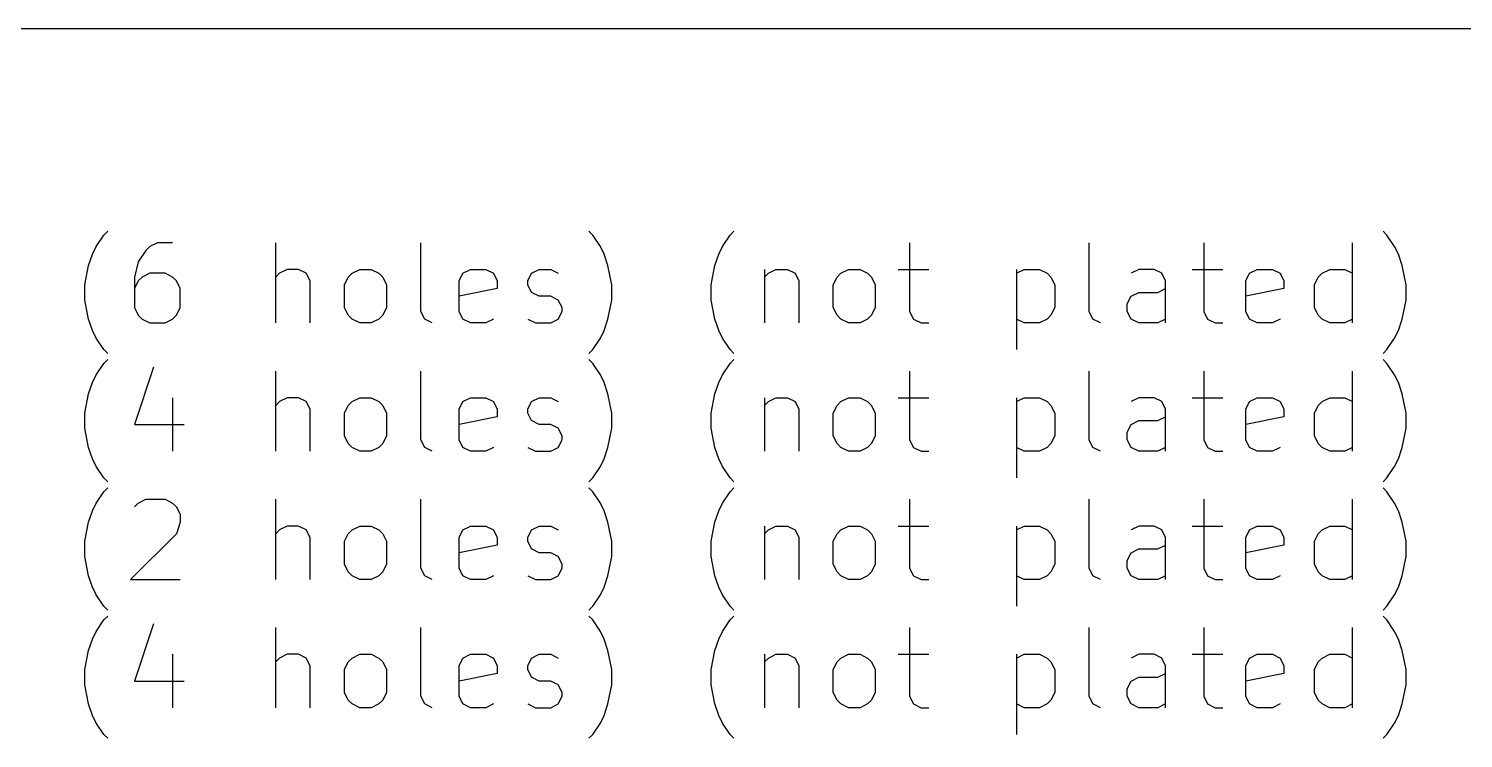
# Model space of a CAD drawing. Header units: millimetres. Extents: x -7 to 136, y -22 to 70.
# Drawn here: x 29.14 to 64.91, y -22.2 to -4.5 of the extents above; entities that cross this region are included whole.
import ezdxf

# ---------------------------------------------------------------- set-up
doc = ezdxf.new("R2010")
doc.units = ezdxf.units.MM
doc.layers.add('BLACK', color=250, linetype='CONTINUOUS')

msp = doc.modelspace()

# ---------------------------------------------------------------- linework, layer by layer
at = {"layer": 'BLACK', "linetype": 'CONTINUOUS'}
for p, q in [((132.1, -4.5), (-0.619139, -4.5)), ((30.820775, -9.935076), (31.011251, -9.649361)), ((31.011251, -9.649361), (31.10649, -9.554123)), ((43.201729, -9.649361), (43.106491, -9.554123)), ((43.392205, -9.935076), (43.201729, -9.649361)), ((46.439824, -9.935076), (46.6303, -9.649361)), ((46.6303, -9.649361), (46.725539, -9.554123)), ((63.011254, -9.649361), (62.916016, -9.554123)), ((63.20173, -9.935076), (63.011254, -9.649361)), ((30.725537, -10.125552), (30.820775, -9.935076)), ((32.154108, -9.935076), (32.05887, -10.030314)), ((32.344584, -9.839838), (32.154108, -9.935076)), ((32.725537, -9.839838), (32.344584, -9.839838)), ((35.296966, -11.839838), (35.296966, -9.839838)), ((38.916014, -11.554123), (38.916014, -9.839838)), ((43.487443, -10.125552), (43.392205, -9.935076)), ((46.344586, -10.125552), (46.439824, -9.935076)), ((51.106491, -9.839838), (51.106491, -11.554123)), ((55.582682, -11.554123), (55.582682, -9.839838)), ((58.439825, -9.839838), (58.439825, -11.554123)), ((62.154111, -11.839838), (62.154111, -9.839838)), ((63.296968, -10.125552), (63.20173, -9.935076)), ((30.630299, -10.411266), (30.725537, -10.125552)), ((31.868394, -10.316028), (31.773156, -10.69698)), ((32.05887, -10.030314), (31.868394, -10.316028)), ((43.582681, -10.411266), (43.487443, -10.125552)), ((46.249348, -10.411266), (46.344586, -10.125552)), ((63.392206, -10.411266), (63.296968, -10.125552)), ((30.535061, -10.887457), (30.630299, -10.411266)), ((31.773156, -10.69698), (31.773156, -11.458885)), ((31.963632, -10.69698), (31.868394, -10.792219)), ((32.154108, -10.601742), (31.963632, -10.69698)), ((32.535061, -10.601742), (32.154108, -10.601742)), ((32.725537, -10.69698), (32.535061, -10.601742)), ((32.820775, -10.792219), (32.725537, -10.69698)), ((35.392204, -10.601742), (35.296966, -10.69698)), ((35.58268, -10.506504), (35.392204, -10.601742)), ((35.868395, -10.506504), (35.58268, -10.506504)), ((36.058871, -10.601742), (35.868395, -10.506504)), ((36.154109, -10.792219), (36.058871, -10.601742)), ((37.011252, -10.887457), (37.10649, -10.69698)), ((37.10649, -10.69698), (37.201728, -10.601742)), ((37.201728, -10.601742), (37.392204, -10.506504)), ((37.392204, -10.506504), (37.677919, -10.506504)), ((37.677919, -10.506504), (37.868395, -10.601742)), ((37.868395, -10.601742), (37.963633, -10.69698)), ((37.963633, -10.69698), (38.058871, -10.887457)), ((39.868395, -10.792219), (39.963633, -10.601742)), ((39.963633, -10.601742), (40.154109, -10.506504)), ((40.154109, -10.506504), (40.535062, -10.506504)), ((40.535062, -10.506504), (40.725538, -10.601742)), ((40.725538, -10.601742), (40.820776, -10.792219)), ((41.582681, -10.792219), (41.677919, -10.601742)), ((41.677919, -10.601742), (41.868395, -10.506504)), ((41.868395, -10.506504), (42.154109, -10.506504)), ((42.154109, -10.506504), (42.344586, -10.601742)), ((43.677919, -10.887457), (43.582681, -10.411266)), ((46.15411, -10.887457), (46.249348, -10.411266)), ((47.487443, -10.506504), (47.487443, -11.839838)), ((47.487443, -10.69698), (47.582681, -10.601742)), ((47.582681, -10.601742), (47.773157, -10.506504)), ((47.773157, -10.506504), (48.058872, -10.506504)), ((48.058872, -10.506504), (48.249348, -10.601742)), ((48.249348, -10.601742), (48.344586, -10.792219)), ((49.201729, -10.887457), (49.296967, -10.69698)), ((49.296967, -10.69698), (49.392205, -10.601742)), ((49.392205, -10.601742), (49.582681, -10.506504)), ((49.582681, -10.506504), (49.868396, -10.506504)), ((49.868396, -10.506504), (50.058872, -10.601742)), ((50.058872, -10.601742), (50.15411, -10.69698)), ((50.15411, -10.69698), (50.249348, -10.887457)), ((50.820777, -10.506504), (51.582681, -10.506504)), ((53.773158, -10.506504), (53.773158, -12.506504)), ((53.773158, -10.601742), (53.963634, -10.506504)), ((53.963634, -10.506504), (54.344587, -10.506504)), ((54.344587, -10.506504), (54.535063, -10.601742)), ((54.535063, -10.601742), (54.630301, -10.69698)), ((54.630301, -10.69698), (54.725539, -10.887457)), ((56.820777, -10.506504), (56.630301, -10.601742)), ((57.20173, -10.506504), (56.820777, -10.506504)), ((57.392206, -10.601742), (57.20173, -10.506504)), ((57.487444, -10.792219), (57.392206, -10.601742)), ((58.154111, -10.506504), (58.916015, -10.506504)), ((59.487444, -10.792219), (59.582682, -10.601742)), ((59.582682, -10.601742), (59.773158, -10.506504)), ((59.773158, -10.506504), (60.154111, -10.506504)), ((60.154111, -10.506504), (60.344587, -10.601742)), ((60.344587, -10.601742), (60.439825, -10.792219)), ((61.20173, -10.887457), (61.296968, -10.69698)), ((61.296968, -10.69698), (61.392206, -10.601742)), ((61.392206, -10.601742), (61.582682, -10.506504)), ((61.582682, -10.506504), (61.963635, -10.506504)), ((61.963635, -10.506504), (62.154111, -10.601742)), ((63.487444, -10.887457), (63.392206, -10.411266)), ((30.535061, -11.268409), (30.535061, -10.887457)), ((31.868394, -10.792219), (31.773156, -10.982695)), ((32.916013, -10.982695), (32.820775, -10.792219)), ((32.916013, -11.458885), (32.916013, -10.982695)), ((36.154109, -11.839838), (36.154109, -10.792219)), ((37.011252, -11.458885), (37.011252, -10.887457)), ((38.058871, -10.887457), (38.058871, -11.458885)), ((39.868395, -11.554123), (39.868395, -10.792219)), ((40.820776, -10.982695), (39.868395, -11.173171)), ((40.820776, -10.792219), (40.820776, -10.982695)), ((41.582681, -10.887457), (41.582681, -10.792219)), ((41.677919, -11.077933), (41.582681, -10.887457)), ((41.868395, -11.173171), (41.677919, -11.077933)), ((43.677919, -11.268409), (43.677919, -10.887457)), ((46.15411, -11.268409), (46.15411, -10.887457)), ((48.344586, -10.792219), (48.344586, -11.839838)), ((49.201729, -11.458885), (49.201729, -10.887457)), ((50.249348, -10.887457), (50.249348, -11.458885)), ((54.725539, -10.887457), (54.725539, -11.458885)), ((56.630301, -11.173171), (56.820777, -11.077933)), ((56.820777, -11.077933), (57.296968, -11.077933)), ((57.296968, -11.077933), (57.487444, -10.982695)), ((57.487444, -11.839838), (57.487444, -10.792219)), ((59.487444, -11.554123), (59.487444, -10.792219)), ((60.439825, -10.982695), (59.487444, -11.173171)), ((60.439825, -10.792219), (60.439825, -10.982695)), ((61.20173, -11.458885), (61.20173, -10.887457)), ((63.487444, -11.268409), (63.487444, -10.887457)), ((30.630299, -11.7446), (30.535061, -11.268409)), ((42.154109, -11.173171), (41.868395, -11.173171)), ((42.344586, -11.268409), (42.154109, -11.173171)), ((42.439824, -11.458885), (42.344586, -11.268409)), ((43.582681, -11.7446), (43.677919, -11.268409)), ((46.249348, -11.7446), (46.15411, -11.268409)), ((56.535063, -11.363647), (56.630301, -11.173171)), ((56.535063, -11.554123), (56.535063, -11.363647)), ((63.392206, -11.7446), (63.487444, -11.268409)), ((30.725537, -12.030314), (30.630299, -11.7446)), ((31.773156, -11.458885), (31.868394, -11.649361)), ((31.868394, -11.649361), (31.963632, -11.7446)), ((31.963632, -11.7446), (32.154108, -11.839838)), ((32.535061, -11.839838), (32.725537, -11.7446)), ((32.725537, -11.7446), (32.820775, -11.649361)), ((32.820775, -11.649361), (32.916013, -11.458885)), ((37.10649, -11.649361), (37.011252, -11.458885)), ((37.201728, -11.7446), (37.10649, -11.649361)), ((37.392204, -11.839838), (37.201728, -11.7446)), ((37.868395, -11.7446), (37.677919, -11.839838)), ((37.963633, -11.649361), (37.868395, -11.7446)), ((38.058871, -11.458885), (37.963633, -11.649361)), ((39.011252, -11.7446), (38.916014, -11.554123)), ((39.201728, -11.839838), (39.011252, -11.7446)), ((39.963633, -11.7446), (39.868395, -11.554123)), ((40.154109, -11.839838), (39.963633, -11.7446)), ((40.725538, -11.7446), (40.535062, -11.839838)), ((41.582681, -11.7446), (41.773157, -11.839838)), ((42.154109, -11.839838), (42.344586, -11.7446)), ((42.344586, -11.7446), (42.439824, -11.554123)), ((42.439824, -11.554123), (42.439824, -11.458885)), ((43.487443, -12.030314), (43.582681, -11.7446)), ((46.344586, -12.030314), (46.249348, -11.7446)), ((49.296967, -11.649361), (49.201729, -11.458885)), ((49.392205, -11.7446), (49.296967, -11.649361)), ((49.582681, -11.839838), (49.392205, -11.7446)), ((50.058872, -11.7446), (49.868396, -11.839838)), ((50.15411, -11.649361), (50.058872, -11.7446)), ((50.249348, -11.458885), (50.15411, -11.649361)), ((51.106491, -11.554123), (51.201729, -11.7446)), ((51.201729, -11.7446), (51.392205, -11.839838)), ((53.963634, -11.839838), (53.773158, -11.7446)), ((54.535063, -11.7446), (54.344587, -11.839838)), ((54.630301, -11.649361), (54.535063, -11.7446)), ((54.725539, -11.458885), (54.630301, -11.649361)), ((55.67792, -11.7446), (55.582682, -11.554123)), ((55.868396, -11.839838), (55.67792, -11.7446)), ((56.630301, -11.7446), (56.535063, -11.554123)), ((56.820777, -11.839838), (56.630301, -11.7446)), ((57.487444, -11.7446), (57.296968, -11.839838)), ((58.439825, -11.554123), (58.535063, -11.7446)), ((58.535063, -11.7446), (58.725539, -11.839838)), ((59.582682, -11.7446), (59.487444, -11.554123)), ((59.773158, -11.839838), (59.582682, -11.7446)), ((60.344587, -11.7446), (60.154111, -11.839838)), ((61.296968, -11.649361), (61.20173, -11.458885)), ((61.392206, -11.7446), (61.296968, -11.649361)), ((61.582682, -11.839838), (61.392206, -11.7446)), ((62.154111, -11.7446), (61.963635, -11.839838)), ((63.296968, -12.030314), (63.392206, -11.7446)), ((30.820775, -12.22079), (30.725537, -12.030314)), ((32.154108, -11.839838), (32.535061, -11.839838)), ((37.677919, -11.839838), (37.392204, -11.839838)), ((40.535062, -11.839838), (40.154109, -11.839838)), ((41.773157, -11.839838), (42.154109, -11.839838)), ((43.392205, -12.22079), (43.487443, -12.030314)), ((46.439824, -12.22079), (46.344586, -12.030314)), ((49.868396, -11.839838), (49.582681, -11.839838)), ((51.392205, -11.839838), (51.582681, -11.839838)), ((54.344587, -11.839838), (53.963634, -11.839838)), ((57.296968, -11.839838), (56.820777, -11.839838)), ((58.725539, -11.839838), (58.916015, -11.839838)), ((60.154111, -11.839838), (59.773158, -11.839838)), ((61.963635, -11.839838), (61.582682, -11.839838)), ((63.20173, -12.22079), (63.296968, -12.030314)), ((31.011251, -12.506504), (30.820775, -12.22079)), ((31.10649, -12.601742), (31.011251, -12.506504)), ((43.106491, -12.601742), (43.201729, -12.506504)), ((43.201729, -12.506504), (43.392205, -12.22079)), ((46.6303, -12.506504), (46.439824, -12.22079)), ((46.725539, -12.601742), (46.6303, -12.506504)), ((62.916016, -12.601742), (63.011254, -12.506504)), ((63.011254, -12.506504), (63.20173, -12.22079)), ((30.820775, -13.135076), (31.011251, -12.849361)), ((31.011251, -12.849361), (31.10649, -12.754123)), ((43.201729, -12.849361), (43.106491, -12.754123)), ((43.392205, -13.135076), (43.201729, -12.849361)), ((46.439824, -13.135076), (46.6303, -12.849361)), ((46.6303, -12.849361), (46.725539, -12.754123)), ((63.011254, -12.849361), (62.916016, -12.754123)), ((63.20173, -13.135076), (63.011254, -12.849361)), ((30.725537, -13.325552), (30.820775, -13.135076)), ((32.249346, -12.9446), (31.773156, -14.373171)), ((35.296966, -15.039838), (35.296966, -13.039838)), ((38.916014, -14.754123), (38.916014, -13.039838)), ((43.487443, -13.325552), (43.392205, -13.135076)), ((46.344586, -13.325552), (46.439824, -13.135076)), ((51.106491, -13.039838), (51.106491, -14.754123)), ((55.582682, -14.754123), (55.582682, -13.039838)), ((58.439825, -13.039838), (58.439825, -14.754123)), ((62.154111, -15.039838), (62.154111, -13.039838)), ((63.296968, -13.325552), (63.20173, -13.135076)), ((30.630299, -13.611266), (30.725537, -13.325552)), ((43.582681, -13.611266), (43.487443, -13.325552)), ((46.249348, -13.611266), (46.344586, -13.325552)), ((63.392206, -13.611266), (63.296968, -13.325552)), ((30.535061, -14.087457), (30.630299, -13.611266)), ((32.725537, -13.706504), (32.725537, -15.039838)), ((35.392204, -13.801742), (35.296966, -13.89698)), ((35.58268, -13.706504), (35.392204, -13.801742)), ((35.868395, -13.706504), (35.58268, -13.706504)), ((36.058871, -13.801742), (35.868395, -13.706504)), ((36.154109, -13.992219), (36.058871, -13.801742)), ((37.011252, -14.087457), (37.10649, -13.89698)), ((37.10649, -13.89698), (37.201728, -13.801742)), ((37.201728, -13.801742), (37.392204, -13.706504)), ((37.392204, -13.706504), (37.677919, -13.706504)), ((37.677919, -13.706504), (37.868395, -13.801742)), ((37.868395, -13.801742), (37.963633, -13.89698)), ((37.963633, -13.89698), (38.058871, -14.087457)), ((39.868395, -13.992219), (39.963633, -13.801742)), ((39.963633, -13.801742), (40.154109, -13.706504)), ((40.154109, -13.706504), (40.535062, -13.706504)), ((40.535062, -13.706504), (40.725538, -13.801742)), ((40.725538, -13.801742), (40.820776, -13.992219)), ((41.582681, -13.992219), (41.677919, -13.801742)), ((41.677919, -13.801742), (41.868395, -13.706504)), ((41.868395, -13.706504), (42.154109, -13.706504)), ((42.154109, -13.706504), (42.344586, -13.801742)), ((43.677919, -14.087457), (43.582681, -13.611266)), ((46.15411, -14.087457), (46.249348, -13.611266)), ((47.487443, -13.706504), (47.487443, -15.039838)), ((47.487443, -13.89698), (47.582681, -13.801742)), ((47.582681, -13.801742), (47.773157, -13.706504)), ((47.773157, -13.706504), (48.058872, -13.706504)), ((48.058872, -13.706504), (48.249348, -13.801742)), ((48.249348, -13.801742), (48.344586, -13.992219)), ((49.201729, -14.087457), (49.296967, -13.89698)), ((49.296967, -13.89698), (49.392205, -13.801742)), ((49.392205, -13.801742), (49.582681, -13.706504)), ((49.582681, -13.706504), (49.868396, -13.706504)), ((49.868396, -13.706504), (50.058872, -13.801742)), ((50.058872, -13.801742), (50.15411, -13.89698)), ((50.15411, -13.89698), (50.249348, -14.087457)), ((50.820777, -13.706504), (51.582681, -13.706504)), ((53.773158, -13.706504), (53.773158, -15.706504)), ((53.773158, -13.801742), (53.963634, -13.706504)), ((53.963634, -13.706504), (54.344587, -13.706504)), ((54.344587, -13.706504), (54.535063, -13.801742)), ((54.535063, -13.801742), (54.630301, -13.89698)), ((54.630301, -13.89698), (54.725539, -14.087457)), ((56.820777, -13.706504), (56.630301, -13.801742)), ((57.20173, -13.706504), (56.820777, -13.706504)), ((57.392206, -13.801742), (57.20173, -13.706504)), ((57.487444, -13.992219), (57.392206, -13.801742)), ((58.154111, -13.706504), (58.916015, -13.706504)), ((59.487444, -13.992219), (59.582682, -13.801742)), ((59.582682, -13.801742), (59.773158, -13.706504)), ((59.773158, -13.706504), (60.154111, -13.706504)), ((60.154111, -13.706504), (60.344587, -13.801742)), ((60.344587, -13.801742), (60.439825, -13.992219)), ((61.20173, -14.087457), (61.296968, -13.89698)), ((61.296968, -13.89698), (61.392206, -13.801742)), ((61.392206, -13.801742), (61.582682, -13.706504)), ((61.582682, -13.706504), (61.963635, -13.706504)), ((61.963635, -13.706504), (62.154111, -13.801742)), ((63.487444, -14.087457), (63.392206, -13.611266)), ((30.535061, -14.468409), (30.535061, -14.087457)), ((36.154109, -15.039838), (36.154109, -13.992219)), ((37.011252, -14.658885), (37.011252, -14.087457)), ((38.058871, -14.087457), (38.058871, -14.658885)), ((39.868395, -14.754123), (39.868395, -13.992219)), ((40.820776, -14.182695), (39.868395, -14.373171)), ((40.820776, -13.992219), (40.820776, -14.182695)), ((41.582681, -14.087457), (41.582681, -13.992219)), ((41.677919, -14.277933), (41.582681, -14.087457)), ((41.868395, -14.373171), (41.677919, -14.277933)), ((43.677919, -14.468409), (43.677919, -14.087457)), ((46.15411, -14.468409), (46.15411, -14.087457)), ((48.344586, -13.992219), (48.344586, -15.039838)), ((49.201729, -14.658885), (49.201729, -14.087457)), ((50.249348, -14.087457), (50.249348, -14.658885)), ((54.725539, -14.087457), (54.725539, -14.658885)), ((56.630301, -14.373171), (56.820777, -14.277933)), ((56.820777, -14.277933), (57.296968, -14.277933)), ((57.296968, -14.277933), (57.487444, -14.182695)), ((57.487444, -15.039838), (57.487444, -13.992219)), ((59.487444, -14.754123), (59.487444, -13.992219)), ((60.439825, -14.182695), (59.487444, -14.373171)), ((60.439825, -13.992219), (60.439825, -14.182695)), ((61.20173, -14.658885), (61.20173, -14.087457)), ((63.487444, -14.468409), (63.487444, -14.087457)), ((30.630299, -14.9446), (30.535061, -14.468409)), ((31.773156, -14.373171), (33.011251, -14.373171)), ((37.10649, -14.849361), (37.011252, -14.658885)), ((38.058871, -14.658885), (37.963633, -14.849361)), ((42.154109, -14.373171), (41.868395, -14.373171)), ((42.344586, -14.468409), (42.154109, -14.373171)), ((42.439824, -14.658885), (42.344586, -14.468409)), ((42.439824, -14.754123), (42.439824, -14.658885)), ((43.582681, -14.9446), (43.677919, -14.468409)), ((46.249348, -14.9446), (46.15411, -14.468409)), ((49.296967, -14.849361), (49.201729, -14.658885)), ((50.249348, -14.658885), (50.15411, -14.849361)), ((54.725539, -14.658885), (54.630301, -14.849361)), ((56.535063, -14.563647), (56.630301, -14.373171)), ((56.535063, -14.754123), (56.535063, -14.563647)), ((61.296968, -14.849361), (61.20173, -14.658885)), ((63.392206, -14.9446), (63.487444, -14.468409)), ((30.725537, -15.230314), (30.630299, -14.9446)), ((37.201728, -14.9446), (37.10649, -14.849361)), ((37.392204, -15.039838), (37.201728, -14.9446)), ((37.868395, -14.9446), (37.677919, -15.039838)), ((37.963633, -14.849361), (37.868395, -14.9446)), ((39.011252, -14.9446), (38.916014, -14.754123)), ((39.201728, -15.039838), (39.011252, -14.9446)), ((39.963633, -14.9446), (39.868395, -14.754123)), ((40.154109, -15.039838), (39.963633, -14.9446)), ((40.725538, -14.9446), (40.535062, -15.039838)), ((41.582681, -14.9446), (41.773157, -15.039838)), ((42.154109, -15.039838), (42.344586, -14.9446)), ((42.344586, -14.9446), (42.439824, -14.754123)), ((43.487443, -15.230314), (43.582681, -14.9446)), ((46.344586, -15.230314), (46.249348, -14.9446)), ((49.392205, -14.9446), (49.296967, -14.849361)), ((49.582681, -15.039838), (49.392205, -14.9446)), ((50.058872, -14.9446), (49.868396, -15.039838)), ((50.15411, -14.849361), (50.058872, -14.9446)), ((51.106491, -14.754123), (51.201729, -14.9446)), ((51.201729, -14.9446), (51.392205, -15.039838)), ((53.963634, -15.039838), (53.773158, -14.9446)), ((54.535063, -14.9446), (54.344587, -15.039838)), ((54.630301, -14.849361), (54.535063, -14.9446)), ((55.67792, -14.9446), (55.582682, -14.754123)), ((55.868396, -15.039838), (55.67792, -14.9446)), ((56.630301, -14.9446), (56.535063, -14.754123)), ((56.820777, -15.039838), (56.630301, -14.9446)), ((57.487444, -14.9446), (57.296968, -15.039838)), ((58.439825, -14.754123), (58.535063, -14.9446)), ((58.535063, -14.9446), (58.725539, -15.039838)), ((59.582682, -14.9446), (59.487444, -14.754123)), ((59.773158, -15.039838), (59.582682, -14.9446)), ((60.344587, -14.9446), (60.154111, -15.039838)), ((61.392206, -14.9446), (61.296968, -14.849361)), ((61.582682, -15.039838), (61.392206, -14.9446)), ((62.154111, -14.9446), (61.963635, -15.039838)), ((63.296968, -15.230314), (63.392206, -14.9446)), ((30.820775, -15.42079), (30.725537, -15.230314)), ((37.677919, -15.039838), (37.392204, -15.039838)), ((40.535062, -15.039838), (40.154109, -15.039838)), ((41.773157, -15.039838), (42.154109, -15.039838)), ((43.392205, -15.42079), (43.487443, -15.230314)), ((46.439824, -15.42079), (46.344586, -15.230314)), ((49.868396, -15.039838), (49.582681, -15.039838)), ((51.392205, -15.039838), (51.582681, -15.039838)), ((54.344587, -15.039838), (53.963634, -15.039838)), ((57.296968, -15.039838), (56.820777, -15.039838)), ((58.725539, -15.039838), (58.916015, -15.039838)), ((60.154111, -15.039838), (59.773158, -15.039838)), ((61.963635, -15.039838), (61.582682, -15.039838)), ((63.20173, -15.42079), (63.296968, -15.230314)), ((31.011251, -15.706504), (30.820775, -15.42079)), ((31.10649, -15.801742), (31.011251, -15.706504)), ((43.106491, -15.801742), (43.201729, -15.706504)), ((43.201729, -15.706504), (43.392205, -15.42079)), ((46.6303, -15.706504), (46.439824, -15.42079)), ((46.725539, -15.801742), (46.6303, -15.706504)), ((62.916016, -15.801742), (63.011254, -15.706504)), ((63.011254, -15.706504), (63.20173, -15.42079)), ((30.820775, -16.335076), (31.011251, -16.049361)), ((31.011251, -16.049361), (31.10649, -15.954123)), ((43.201729, -16.049361), (43.106491, -15.954123)), ((43.392205, -16.335076), (43.201729, -16.049361)), ((46.439824, -16.335076), (46.6303, -16.049361)), ((46.6303, -16.049361), (46.725539, -15.954123)), ((63.011254, -16.049361), (62.916016, -15.954123)), ((63.20173, -16.335076), (63.011254, -16.049361)), ((30.725537, -16.525552), (30.820775, -16.335076)), ((31.773156, -16.430314), (31.868394, -16.335076)), ((31.868394, -16.335076), (32.05887, -16.239838)), ((32.05887, -16.239838), (32.535061, -16.239838)), ((32.535061, -16.239838), (32.725537, -16.335076)), ((32.725537, -16.335076), (32.820775, -16.430314)), ((32.820775, -16.430314), (32.916013, -16.62079)), ((35.296966, -18.239838), (35.296966, -16.239838)), ((38.916014, -17.954123), (38.916014, -16.239838)), ((43.487443, -16.525552), (43.392205, -16.335076)), ((46.344586, -16.525552), (46.439824, -16.335076)), ((51.106491, -16.239838), (51.106491, -17.954123)), ((55.582682, -17.954123), (55.582682, -16.239838)), ((58.439825, -16.239838), (58.439825, -17.954123)), ((62.154111, -18.239838), (62.154111, -16.239838)), ((63.296968, -16.525552), (63.20173, -16.335076)), ((30.535061, -17.287457), (30.630299, -16.811266)), ((30.630299, -16.811266), (30.725537, -16.525552)), ((32.916013, -16.811266), (32.820775, -17.09698)), ((32.916013, -16.62079), (32.916013, -16.811266)), ((43.582681, -16.811266), (43.487443, -16.525552)), ((43.677919, -17.287457), (43.582681, -16.811266)), ((46.15411, -17.287457), (46.249348, -16.811266)), ((46.249348, -16.811266), (46.344586, -16.525552)), ((63.392206, -16.811266), (63.296968, -16.525552)), ((63.487444, -17.287457), (63.392206, -16.811266)), ((32.820775, -17.09698), (31.677918, -18.239838)), ((35.392204, -17.001742), (35.296966, -17.09698)), ((35.58268, -16.906504), (35.392204, -17.001742)), ((35.868395, -16.906504), (35.58268, -16.906504)), ((36.058871, -17.001742), (35.868395, -16.906504)), ((36.154109, -17.192219), (36.058871, -17.001742)), ((37.011252, -17.287457), (37.10649, -17.09698)), ((37.10649, -17.09698), (37.201728, -17.001742)), ((37.201728, -17.001742), (37.392204, -16.906504)), ((37.392204, -16.906504), (37.677919, -16.906504)), ((37.677919, -16.906504), (37.868395, -17.001742)), ((37.868395, -17.001742), (37.963633, -17.09698)), ((37.963633, -17.09698), (38.058871, -17.287457)), ((39.868395, -17.192219), (39.963633, -17.001742)), ((39.963633, -17.001742), (40.154109, -16.906504)), ((40.154109, -16.906504), (40.535062, -16.906504)), ((40.535062, -16.906504), (40.725538, -17.001742)), ((40.725538, -17.001742), (40.820776, -17.192219)), ((41.582681, -17.192219), (41.677919, -17.001742)), ((41.677919, -17.001742), (41.868395, -16.906504)), ((41.868395, -16.906504), (42.154109, -16.906504)), ((42.154109, -16.906504), (42.344586, -17.001742)), ((47.487443, -16.906504), (47.487443, -18.239838)), ((47.487443, -17.09698), (47.582681, -17.001742)), ((47.582681, -17.001742), (47.773157, -16.906504)), ((47.773157, -16.906504), (48.058872, -16.906504)), ((48.058872, -16.906504), (48.249348, -17.001742)), ((48.249348, -17.001742), (48.344586, -17.192219)), ((49.201729, -17.287457), (49.296967, -17.09698)), ((49.296967, -17.09698), (49.392205, -17.001742)), ((49.392205, -17.001742), (49.582681, -16.906504)), ((49.582681, -16.906504), (49.868396, -16.906504)), ((49.868396, -16.906504), (50.058872, -17.001742)), ((50.058872, -17.001742), (50.15411, -17.09698)), ((50.15411, -17.09698), (50.249348, -17.287457)), ((50.820777, -16.906504), (51.582681, -16.906504)), ((53.773158, -16.906504), (53.773158, -18.906504)), ((53.773158, -17.001742), (53.963634, -16.906504)), ((53.963634, -16.906504), (54.344587, -16.906504)), ((54.344587, -16.906504), (54.535063, -17.001742)), ((54.535063, -17.001742), (54.630301, -17.09698)), ((54.630301, -17.09698), (54.725539, -17.287457)), ((56.820777, -16.906504), (56.630301, -17.001742)), ((57.20173, -16.906504), (56.820777, -16.906504)), ((57.392206, -17.001742), (57.20173, -16.906504)), ((57.487444, -17.192219), (57.392206, -17.001742)), ((58.154111, -16.906504), (58.916015, -16.906504)), ((59.487444, -17.192219), (59.582682, -17.001742)), ((59.582682, -17.001742), (59.773158, -16.906504)), ((59.773158, -16.906504), (60.154111, -16.906504)), ((60.154111, -16.906504), (60.344587, -17.001742)), ((60.344587, -17.001742), (60.439825, -17.192219)), ((61.20173, -17.287457), (61.296968, -17.09698)), ((61.296968, -17.09698), (61.392206, -17.001742)), ((61.392206, -17.001742), (61.582682, -16.906504)), ((61.582682, -16.906504), (61.963635, -16.906504)), ((61.963635, -16.906504), (62.154111, -17.001742)), ((30.535061, -17.668409), (30.535061, -17.287457)), ((36.154109, -18.239838), (36.154109, -17.192219)), ((37.011252, -17.858885), (37.011252, -17.287457)), ((38.058871, -17.287457), (38.058871, -17.858885)), ((39.868395, -17.954123), (39.868395, -17.192219)), ((40.820776, -17.382695), (39.868395, -17.573171)), ((40.820776, -17.192219), (40.820776, -17.382695)), ((41.582681, -17.287457), (41.582681, -17.192219)), ((41.677919, -17.477933), (41.582681, -17.287457)), ((41.868395, -17.573171), (41.677919, -17.477933)), ((43.677919, -17.668409), (43.677919, -17.287457)), ((46.15411, -17.668409), (46.15411, -17.287457)), ((48.344586, -17.192219), (48.344586, -18.239838)), ((49.201729, -17.858885), (49.201729, -17.287457)), ((50.249348, -17.287457), (50.249348, -17.858885)), ((54.725539, -17.287457), (54.725539, -17.858885)), ((56.630301, -17.573171), (56.820777, -17.477933)), ((56.820777, -17.477933), (57.296968, -17.477933)), ((57.296968, -17.477933), (57.487444, -17.382695)), ((57.487444, -18.239838), (57.487444, -17.192219)), ((59.487444, -17.954123), (59.487444, -17.192219)), ((60.439825, -17.382695), (59.487444, -17.573171)), ((60.439825, -17.192219), (60.439825, -17.382695)), ((61.20173, -17.858885), (61.20173, -17.287457)), ((63.487444, -17.668409), (63.487444, -17.287457)), ((30.630299, -18.1446), (30.535061, -17.668409)), ((37.10649, -18.049361), (37.011252, -17.858885)), ((38.058871, -17.858885), (37.963633, -18.049361)), ((42.154109, -17.573171), (41.868395, -17.573171)), ((42.344586, -17.668409), (42.154109, -17.573171)), ((42.439824, -17.858885), (42.344586, -17.668409)), ((42.439824, -17.954123), (42.439824, -17.858885)), ((43.582681, -18.1446), (43.677919, -17.668409)), ((46.249348, -18.1446), (46.15411, -17.668409)), ((49.296967, -18.049361), (49.201729, -17.858885)), ((50.249348, -17.858885), (50.15411, -18.049361)), ((54.725539, -17.858885), (54.630301, -18.049361)), ((56.535063, -17.763647), (56.630301, -17.573171)), ((56.535063, -17.954123), (56.535063, -17.763647)), ((61.296968, -18.049361), (61.20173, -17.858885)), ((63.392206, -18.1446), (63.487444, -17.668409)), ((30.725537, -18.430314), (30.630299, -18.1446)), ((31.677918, -18.239838), (32.916013, -18.239838)), ((37.201728, -18.1446), (37.10649, -18.049361)), ((37.392204, -18.239838), (37.201728, -18.1446)), ((37.677919, -18.239838), (37.392204, -18.239838)), ((37.868395, -18.1446), (37.677919, -18.239838)), ((37.963633, -18.049361), (37.868395, -18.1446)), ((39.011252, -18.1446), (38.916014, -17.954123)), ((39.201728, -18.239838), (39.011252, -18.1446)), ((39.963633, -18.1446), (39.868395, -17.954123)), ((40.154109, -18.239838), (39.963633, -18.1446)), ((40.535062, -18.239838), (40.154109, -18.239838)), ((40.725538, -18.1446), (40.535062, -18.239838)), ((41.582681, -18.1446), (41.773157, -18.239838)), ((41.773157, -18.239838), (42.154109, -18.239838)), ((42.154109, -18.239838), (42.344586, -18.1446)), ((42.344586, -18.1446), (42.439824, -17.954123)), ((43.487443, -18.430314), (43.582681, -18.1446)), ((46.344586, -18.430314), (46.249348, -18.1446)), ((49.392205, -18.1446), (49.296967, -18.049361)), ((49.582681, -18.239838), (49.392205, -18.1446)), ((49.868396, -18.239838), (49.582681, -18.239838)), ((50.058872, -18.1446), (49.868396, -18.239838)), ((50.15411, -18.049361), (50.058872, -18.1446)), ((51.106491, -17.954123), (51.201729, -18.1446)), ((51.201729, -18.1446), (51.392205, -18.239838)), ((51.392205, -18.239838), (51.582681, -18.239838)), ((53.963634, -18.239838), (53.773158, -18.1446)), ((54.344587, -18.239838), (53.963634, -18.239838)), ((54.535063, -18.1446), (54.344587, -18.239838)), ((54.630301, -18.049361), (54.535063, -18.1446)), ((55.67792, -18.1446), (55.582682, -17.954123)), ((55.868396, -18.239838), (55.67792, -18.1446)), ((56.630301, -18.1446), (56.535063, -17.954123)), ((56.820777, -18.239838), (56.630301, -18.1446)), ((57.296968, -18.239838), (56.820777, -18.239838)), ((57.487444, -18.1446), (57.296968, -18.239838)), ((58.439825, -17.954123), (58.535063, -18.1446)), ((58.535063, -18.1446), (58.725539, -18.239838)), ((58.725539, -18.239838), (58.916015, -18.239838)), ((59.582682, -18.1446), (59.487444, -17.954123)), ((59.773158, -18.239838), (59.582682, -18.1446)), ((60.154111, -18.239838), (59.773158, -18.239838)), ((60.344587, -18.1446), (60.154111, -18.239838)), ((61.392206, -18.1446), (61.296968, -18.049361)), ((61.582682, -18.239838), (61.392206, -18.1446)), ((61.963635, -18.239838), (61.582682, -18.239838)), ((62.154111, -18.1446), (61.963635, -18.239838)), ((63.296968, -18.430314), (63.392206, -18.1446)), ((30.820775, -18.62079), (30.725537, -18.430314)), ((43.392205, -18.62079), (43.487443, -18.430314)), ((46.439824, -18.62079), (46.344586, -18.430314)), ((63.20173, -18.62079), (63.296968, -18.430314)), ((31.011251, -18.906504), (30.820775, -18.62079)), ((31.10649, -19.001742), (31.011251, -18.906504)), ((43.106491, -19.001742), (43.201729, -18.906504)), ((43.201729, -18.906504), (43.392205, -18.62079)), ((46.6303, -18.906504), (46.439824, -18.62079)), ((46.725539, -19.001742), (46.6303, -18.906504)), ((62.916016, -19.001742), (63.011254, -18.906504)), ((63.011254, -18.906504), (63.20173, -18.62079)), ((30.820775, -19.535076), (31.011251, -19.249361)), ((31.011251, -19.249361), (31.10649, -19.154123)), ((43.201729, -19.249361), (43.106491, -19.154123)), ((43.392205, -19.535076), (43.201729, -19.249361)), ((46.439824, -19.535076), (46.6303, -19.249361)), ((46.6303, -19.249361), (46.725539, -19.154123)), ((63.011254, -19.249361), (62.916016, -19.154123)), ((63.20173, -19.535076), (63.011254, -19.249361)), ((30.725537, -19.725552), (30.820775, -19.535076)), ((32.249346, -19.3446), (31.773156, -20.773171)), ((35.296966, -21.439838), (35.296966, -19.439838)), ((38.916014, -21.154123), (38.916014, -19.439838)), ((43.487443, -19.725552), (43.392205, -19.535076)), ((46.344586, -19.725552), (46.439824, -19.535076)), ((51.106491, -19.439838), (51.106491, -21.154123)), ((55.582682, -21.154123), (55.582682, -19.439838)), ((58.439825, -19.439838), (58.439825, -21.154123)), ((62.154111, -21.439838), (62.154111, -19.439838)), ((63.296968, -19.725552), (63.20173, -19.535076)), ((30.535061, -20.487457), (30.630299, -20.011266)), ((30.630299, -20.011266), (30.725537, -19.725552)), ((43.582681, -20.011266), (43.487443, -19.725552)), ((43.677919, -20.487457), (43.582681, -20.011266)), ((46.15411, -20.487457), (46.249348, -20.011266)), ((46.249348, -20.011266), (46.344586, -19.725552)), ((63.392206, -20.011266), (63.296968, -19.725552)), ((63.487444, -20.487457), (63.392206, -20.011266)), ((32.725537, -20.106504), (32.725537, -21.439838)), ((35.392204, -20.201742), (35.296966, -20.29698)), ((35.58268, -20.106504), (35.392204, -20.201742)), ((35.868395, -20.106504), (35.58268, -20.106504)), ((36.058871, -20.201742), (35.868395, -20.106504)), ((36.154109, -20.392219), (36.058871, -20.201742)), ((36.154109, -21.439838), (36.154109, -20.392219)), ((37.011252, -20.487457), (37.10649, -20.29698)), ((37.10649, -20.29698), (37.201728, -20.201742)), ((37.201728, -20.201742), (37.392204, -20.106504)), ((37.392204, -20.106504), (37.677919, -20.106504)), ((37.677919, -20.106504), (37.868395, -20.201742)), ((37.868395, -20.201742), (37.963633, -20.29698)), ((37.963633, -20.29698), (38.058871, -20.487457)), ((39.868395, -20.392219), (39.963633, -20.201742)), ((39.868395, -21.154123), (39.868395, -20.392219)), ((39.963633, -20.201742), (40.154109, -20.106504)), ((40.154109, -20.106504), (40.535062, -20.106504)), ((40.535062, -20.106504), (40.725538, -20.201742)), ((40.725538, -20.201742), (40.820776, -20.392219)), ((40.820776, -20.392219), (40.820776, -20.582695)), ((41.582681, -20.392219), (41.677919, -20.201742)), ((41.582681, -20.487457), (41.582681, -20.392219)), ((41.677919, -20.201742), (41.868395, -20.106504)), ((41.868395, -20.106504), (42.154109, -20.106504)), ((42.154109, -20.106504), (42.344586, -20.201742)), ((47.487443, -20.106504), (47.487443, -21.439838)), ((47.487443, -20.29698), (47.582681, -20.201742)), ((47.582681, -20.201742), (47.773157, -20.106504)), ((47.773157, -20.106504), (48.058872, -20.106504)), ((48.058872, -20.106504), (48.249348, -20.201742)), ((48.249348, -20.201742), (48.344586, -20.392219)), ((48.344586, -20.392219), (48.344586, -21.439838)), ((49.201729, -20.487457), (49.296967, -20.29698)), ((49.296967, -20.29698), (49.392205, -20.201742)), ((49.392205, -20.201742), (49.582681, -20.106504)), ((49.582681, -20.106504), (49.868396, -20.106504)), ((49.868396, -20.106504), (50.058872, -20.201742)), ((50.058872, -20.201742), (50.15411, -20.29698)), ((50.15411, -20.29698), (50.249348, -20.487457)), ((50.820777, -20.106504), (51.582681, -20.106504)), ((53.773158, -20.106504), (53.773158, -22.106504)), ((53.773158, -20.201742), (53.963634, -20.106504)), ((53.963634, -20.106504), (54.344587, -20.106504)), ((54.344587, -20.106504), (54.535063, -20.201742)), ((54.535063, -20.201742), (54.630301, -20.29698)), ((54.630301, -20.29698), (54.725539, -20.487457)), ((56.820777, -20.106504), (56.630301, -20.201742)), ((57.20173, -20.106504), (56.820777, -20.106504)), ((57.392206, -20.201742), (57.20173, -20.106504)), ((57.487444, -20.392219), (57.392206, -20.201742)), ((57.487444, -21.439838), (57.487444, -20.392219)), ((58.154111, -20.106504), (58.916015, -20.106504)), ((59.487444, -20.392219), (59.582682, -20.201742)), ((59.487444, -21.154123), (59.487444, -20.392219)), ((59.582682, -20.201742), (59.773158, -20.106504)), ((59.773158, -20.106504), (60.154111, -20.106504)), ((60.154111, -20.106504), (60.344587, -20.201742)), ((60.344587, -20.201742), (60.439825, -20.392219)), ((60.439825, -20.392219), (60.439825, -20.582695)), ((61.20173, -20.487457), (61.296968, -20.29698)), ((61.296968, -20.29698), (61.392206, -20.201742)), ((61.392206, -20.201742), (61.582682, -20.106504)), ((61.582682, -20.106504), (61.963635, -20.106504)), ((61.963635, -20.106504), (62.154111, -20.201742)), ((30.535061, -20.868409), (30.535061, -20.487457)), ((37.011252, -21.058885), (37.011252, -20.487457)), ((38.058871, -20.487457), (38.058871, -21.058885)), ((40.820776, -20.582695), (39.868395, -20.773171)), ((41.677919, -20.677933), (41.582681, -20.487457)), ((41.868395, -20.773171), (41.677919, -20.677933)), ((43.677919, -20.868409), (43.677919, -20.487457)), ((46.15411, -20.868409), (46.15411, -20.487457)), ((49.201729, -21.058885), (49.201729, -20.487457)), ((50.249348, -20.487457), (50.249348, -21.058885)), ((54.725539, -20.487457), (54.725539, -21.058885)), ((56.630301, -20.773171), (56.820777, -20.677933)), ((56.820777, -20.677933), (57.296968, -20.677933)), ((57.296968, -20.677933), (57.487444, -20.582695)), ((60.439825, -20.582695), (59.487444, -20.773171)), ((61.20173, -21.058885), (61.20173, -20.487457)), ((63.487444, -20.868409), (63.487444, -20.487457)), ((30.630299, -21.3446), (30.535061, -20.868409)), ((31.773156, -20.773171), (33.011251, -20.773171)), ((37.10649, -21.249361), (37.011252, -21.058885)), ((38.058871, -21.058885), (37.963633, -21.249361)), ((42.154109, -20.773171), (41.868395, -20.773171)), ((42.344586, -20.868409), (42.154109, -20.773171)), ((42.439824, -21.058885), (42.344586, -20.868409)), ((42.439824, -21.154123), (42.439824, -21.058885)), ((43.582681, -21.3446), (43.677919, -20.868409)), ((46.249348, -21.3446), (46.15411, -20.868409)), ((49.296967, -21.249361), (49.201729, -21.058885)), ((50.249348, -21.058885), (50.15411, -21.249361)), ((54.725539, -21.058885), (54.630301, -21.249361)), ((56.535063, -20.963647), (56.630301, -20.773171)), ((56.535063, -21.154123), (56.535063, -20.963647)), ((61.296968, -21.249361), (61.20173, -21.058885)), ((63.392206, -21.3446), (63.487444, -20.868409)), ((30.725537, -21.630314), (30.630299, -21.3446)), ((37.201728, -21.3446), (37.10649, -21.249361)), ((37.392204, -21.439838), (37.201728, -21.3446)), ((37.677919, -21.439838), (37.392204, -21.439838)), ((37.868395, -21.3446), (37.677919, -21.439838)), ((37.963633, -21.249361), (37.868395, -21.3446)), ((39.011252, -21.3446), (38.916014, -21.154123)), ((39.201728, -21.439838), (39.011252, -21.3446)), ((39.963633, -21.3446), (39.868395, -21.154123)), ((40.154109, -21.439838), (39.963633, -21.3446)), ((40.535062, -21.439838), (40.154109, -21.439838)), ((40.725538, -21.3446), (40.535062, -21.439838)), ((41.582681, -21.3446), (41.773157, -21.439838)), ((41.773157, -21.439838), (42.154109, -21.439838)), ((42.154109, -21.439838), (42.344586, -21.3446)), ((42.344586, -21.3446), (42.439824, -21.154123)), ((43.487443, -21.630314), (43.582681, -21.3446)), ((46.344586, -21.630314), (46.249348, -21.3446)), ((49.392205, -21.3446), (49.296967, -21.249361)), ((49.582681, -21.439838), (49.392205, -21.3446)), ((49.868396, -21.439838), (49.582681, -21.439838)), ((50.058872, -21.3446), (49.868396, -21.439838)), ((50.15411, -21.249361), (50.058872, -21.3446)), ((51.106491, -21.154123), (51.201729, -21.3446)), ((51.201729, -21.3446), (51.392205, -21.439838)), ((51.392205, -21.439838), (51.582681, -21.439838)), ((53.963634, -21.439838), (53.773158, -21.3446)), ((54.344587, -21.439838), (53.963634, -21.439838)), ((54.535063, -21.3446), (54.344587, -21.439838)), ((54.630301, -21.249361), (54.535063, -21.3446)), ((55.67792, -21.3446), (55.582682, -21.154123)), ((55.868396, -21.439838), (55.67792, -21.3446)), ((56.630301, -21.3446), (56.535063, -21.154123)), ((56.820777, -21.439838), (56.630301, -21.3446)), ((57.296968, -21.439838), (56.820777, -21.439838)), ((57.487444, -21.3446), (57.296968, -21.439838)), ((58.439825, -21.154123), (58.535063, -21.3446)), ((58.535063, -21.3446), (58.725539, -21.439838)), ((58.725539, -21.439838), (58.916015, -21.439838)), ((59.582682, -21.3446), (59.487444, -21.154123)), ((59.773158, -21.439838), (59.582682, -21.3446)), ((60.154111, -21.439838), (59.773158, -21.439838)), ((60.344587, -21.3446), (60.154111, -21.439838)), ((61.392206, -21.3446), (61.296968, -21.249361)), ((61.582682, -21.439838), (61.392206, -21.3446)), ((61.963635, -21.439838), (61.582682, -21.439838)), ((62.154111, -21.3446), (61.963635, -21.439838)), ((63.296968, -21.630314), (63.392206, -21.3446)), ((30.820775, -21.82079), (30.725537, -21.630314)), ((31.011251, -22.106504), (30.820775, -21.82079)), ((43.201729, -22.106504), (43.392205, -21.82079)), ((43.392205, -21.82079), (43.487443, -21.630314)), ((46.439824, -21.82079), (46.344586, -21.630314)), ((46.6303, -22.106504), (46.439824, -21.82079)), ((63.011254, -22.106504), (63.20173, -21.82079)), ((63.20173, -21.82079), (63.296968, -21.630314)), ((31.10649, -22.201742), (31.011251, -22.106504)), ((43.106491, -22.201742), (43.201729, -22.106504)), ((46.725539, -22.201742), (46.6303, -22.106504)), ((62.916016, -22.201742), (63.011254, -22.106504))]:
    msp.add_line(p, q, dxfattribs=at)

doc.saveas('drawing.dxf')
